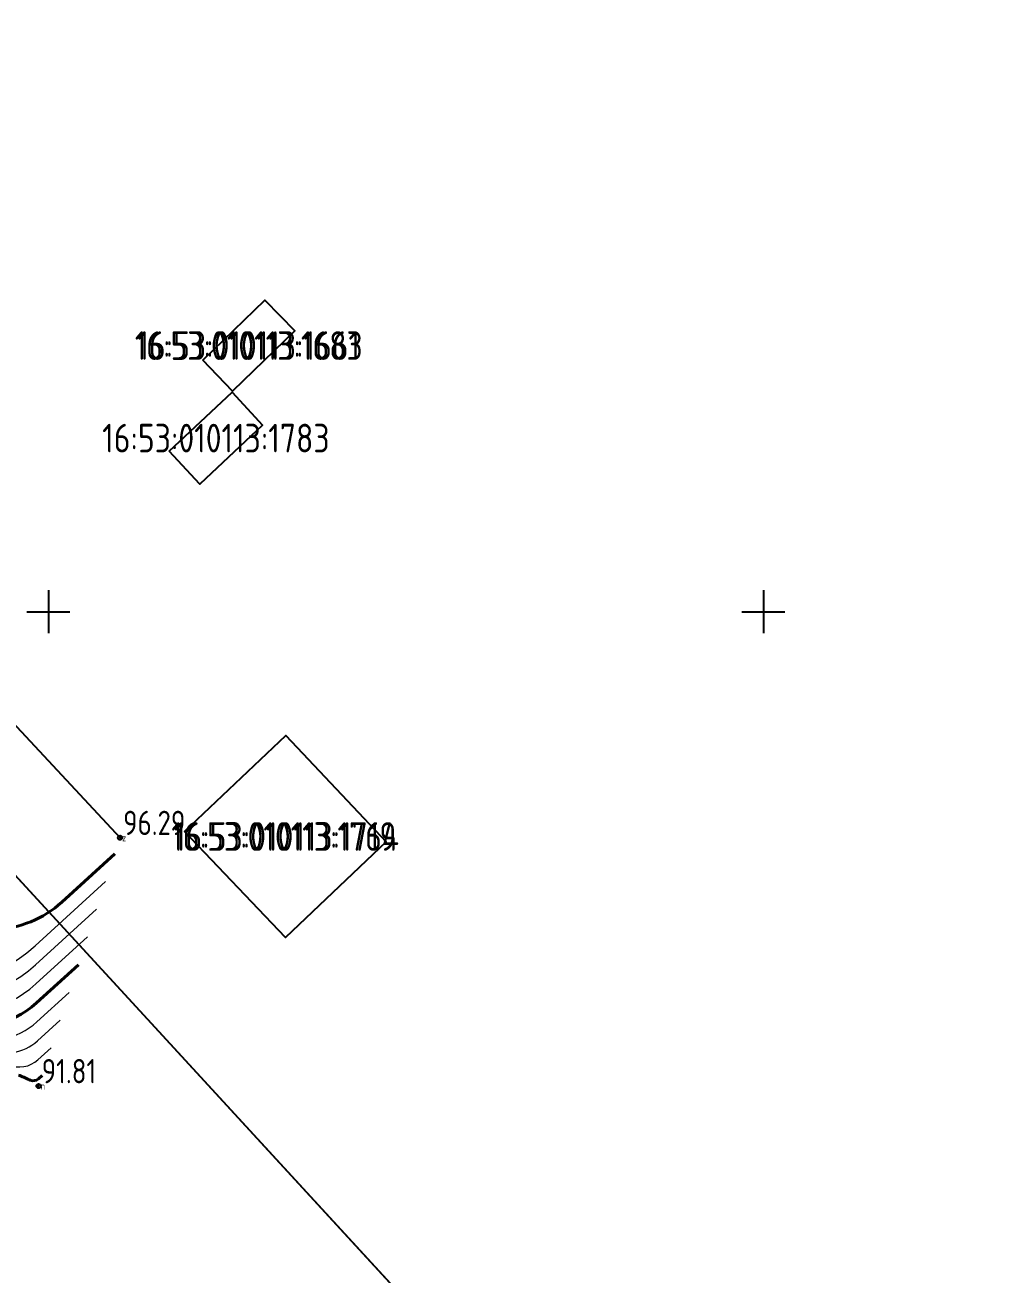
# Model space of a CAD drawing. Header units: metres. Extents: x 2284092 to 2335310, y 454860 to 483236.
# Drawn here: x 2285198.4 to 2285266.9, y 455653.7 to 455741 of the extents above; entities that cross this region are included whole.
import ezdxf
from ezdxf.enums import TextEntityAlignment as Align

# ---------------------------------------------------------------- set-up
doc = ezdxf.new("R2010")
doc.units = ezdxf.units.M
doc.header["$PDMODE"] = 32
doc.header["$PDSIZE"] = 0.3
doc.linetypes.add('ЛИНИЯ_1.5-1.5', pattern=[3, 1.5, -1.5])
for name, color, linetype in [('0 @ 0.5', 7, 'Continuous'), ('b', 7, 'Continuous'), ('D', 1, 'Continuous'), ('Eg.14_Ограждения', 7, 'Continuous'), ('INHABITED', 14, 'Continuous'), ('LABELS', 254, 'Continuous'), ('MUNICIPAL', 14, 'Continuous'), ('P', 94, 'Continuous'), ('T', 7, 'Continuous'), ('КОД', 7, 'Continuous')]:
    doc.layers.add(name, color=color, linetype=linetype)
doc.styles.get("Standard").update_dxf_attribs({"font": 'eskdu.shx'})

# ---------------------------------------------------------------- blocks, each defined once
blk = doc.blocks.new('Крест сетки')
at = {"color": 72, "linetype": 'Continuous'}
for p, q in [((0, 3), (0, -3)), ((-3, 0), (3, 0))]:
    blk.add_line(p, q, dxfattribs=at)

msp = doc.modelspace()

# ---------------------------------------------------------------- linework, layer by layer
at = {"linetype": 'Continuous', "elevation": 97.163}
msp.add_lwpolyline([(2285154.352, 455738.593), (2285205.012, 455684.194)], dxfattribs=at)
at = {"layer": 'b', "linetype": 'Continuous'}
msp.add_lwpolyline([(2284400.46, 455452.39), (2284362.59, 455424.7), (2284292.45, 455322.69), (2284378.23, 455332.83), (2284465.8, 455326.3), (2284589.4, 455364.3), (2284647.1, 455343.8), (2284731.2, 455423), (2284803.4, 455418.7), (2284841.5, 455421.2), (2285132.4, 455641.7), (2285249.4, 455625.3), (2285143.47, 455740.54), (2285079.3, 455808.6), (2285088.13, 455821.89), (2285062.82, 455841.71), (2284892, 456015.6)], close=True, dxfattribs=at)
at = {"layer": 'D', "linetype": 'Continuous'}
for points in [[(2285210.79, 455717.6), (2285215.13, 455721.8), (2285217.23, 455719.64), (2285212.88, 455715.43)], [(2285209.51, 455684.63), (2285216.6, 455691.35), (2285223.61, 455683.92), (2285216.59, 455677.21)], [(2285209.51, 455684.63), (2285216.6, 455691.35), (2285223.61, 455683.92), (2285216.59, 455677.21)]]:
    msp.add_lwpolyline(points, close=True, dxfattribs=at)
at = {"layer": 'Eg.14_Ограждения', "color": 42, "linetype": 'Continuous', "lineweight": 15, "ltscale": 0.5, "flags": 128}
for points, elevation in [([(2285121.01, 455530.83, 0), (2285131.177, 455533.899)], 93), ([(2285137.693, 455396.955, 0), (2285133.533, 455400.655)], 93), ([(2285183.339, 455357.591, 0), (2285178.641, 455362.168)], 93), ([(2285161.369, 455354.793, 0), (2285167.017, 455348.345)], 92.5), ([(2285181.368, 455628.722, 0), (2285184.815, 455627.518)], 89.5), ([(2285195.219, 455585.45, 0), (2285195.117, 455589.562)], 96.5), ([(2285199, 455603.61, -0.000001), (2285200.803, 455606.98)], 96.5), ([(2285200.407, 455593.048, -0.000001), (2285200.38, 455594.13)], 97), ([(2285188.02, 455674.84, 0.297643), (2285199.067, 455676.627), (2285204.006, 455681.128)], 95.5), ([(2285189.55, 455673.755, 0.297643), (2285199.101, 455675.3), (2285203.371, 455679.191)], 95), ([(2285191.081, 455672.67, 0.297643), (2285199.134, 455673.972), (2285202.736, 455677.254)], 94.5), ([(2285194.142, 455670.499, 0.297643), (2285199.202, 455671.318), (2285201.465, 455673.38)], 93.5), ([(2285195.672, 455669.414, 0.297643), (2285199.236, 455669.991), (2285200.829, 455671.443)], 93), ([(2285197.203, 455668.329, 0.297644), (2285199.27, 455668.663), (2285200.194, 455669.505)], 92.5)]:
    msp.add_lwpolyline(points, format="xyb", dxfattribs=dict(at, elevation=elevation))
at = {"layer": 'Eg.14_Ограждения', "color": 42, "linetype": 'Continuous', "lineweight": 40, "ltscale": 0.5, "flags": 128}
for points, elevation in [([(2285149.03, 455344.013, 0), (2285143.481, 455347.362)], 92), ([(2285173.894, 455628.538, 0), (2285177.798, 455627.174)], 90), ([(2285196.268, 455677.783, 0.177333), (2285200.94, 455679.692), (2285204.642, 455683.065)], 96), ([(2285192.611, 455671.584, 0.297643), (2285199.168, 455672.645), (2285202.1, 455675.317)], 94), ([(2285197.905, 455667.598, -0.007807), (2285198.669, 455667.272), (2285198.733, 455667.244, 0.297645), (2285199.303, 455667.336), (2285199.558, 455667.568)], 92)]:
    msp.add_lwpolyline(points, format="xyb", dxfattribs=dict(at, elevation=elevation))
at = {"layer": 'INHABITED', "linetype": 'Continuous'}
for points in [[(2284610.4, 456182.68), (2284703.32, 456099.56), (2284741.28, 456142.96), (2284748.25, 456145.5), (2284755.42, 456141.97), (2284829.1, 456092.32), (2284885.44, 456034.41), (2284885.84, 456028.69), (2284885.1, 456022.7), (2284892, 456015.6), (2285062.82, 455841.71), (2285088.13, 455821.89), (2285079.3, 455808.6), (2285143.47, 455740.54), (2285249.4, 455625.3), (2285132.4, 455641.7), (2284841.5, 455421.2), (2284803.4, 455418.7), (2284731.2, 455423), (2284647.1, 455343.8), (2284589.4, 455364.3)], [(2284610.4, 456182.68), (2284703.32, 456099.56), (2284741.28, 456142.96), (2284748.25, 456145.5), (2284755.42, 456141.97), (2284829.1, 456092.32), (2284885.44, 456034.41), (2284885.84, 456028.69), (2284885.1, 456022.7), (2284892, 456015.6), (2285062.82, 455841.71), (2285088.13, 455821.89), (2285079.3, 455808.6), (2285143.47, 455740.54), (2285249.4, 455625.3), (2285132.4, 455641.7), (2284841.5, 455421.2), (2284803.4, 455418.7), (2284731.2, 455423), (2284647.1, 455343.8), (2284589.4, 455364.3)], [(2284905.851, 456001.5), (2285062.82, 455841.71), (2285088.13, 455821.89), (2285079.3, 455808.6), (2285143.47, 455740.54), (2285249.4, 455625.3), (2285132.4, 455641.7), (2284841.5, 455421.2), (2284803.4, 455418.7), (2284731.2, 455423), (2284647.1, 455343.8), (2284589.4, 455364.3)]]:
    msp.add_lwpolyline(points, dxfattribs=at)
at = {"layer": 'MUNICIPAL', "linetype": 'Continuous'}
for points in [[(2284610.4, 456182.68), (2284703.32, 456099.56), (2284741.28, 456142.96), (2284748.25, 456145.5), (2284755.42, 456141.97), (2284829.1, 456092.32), (2284885.44, 456034.41), (2284885.84, 456028.69), (2284885.1, 456022.7), (2284892, 456015.6), (2285062.82, 455841.71), (2285088.13, 455821.89), (2285079.3, 455808.6), (2285143.47, 455740.54), (2285249.4, 455625.3), (2285132.4, 455641.7), (2284841.5, 455421.2), (2284803.4, 455418.7), (2284731.2, 455423), (2284647.1, 455343.8), (2284589.4, 455364.3)], [(2284589.4, 455364.3), (2284647.1, 455343.8), (2284731.2, 455423), (2284803.4, 455418.7), (2284841.5, 455421.2), (2285132.4, 455641.7), (2285249.4, 455625.3), (2285143.47, 455740.54), (2285079.3, 455808.6), (2285088.13, 455821.89), (2285062.82, 455841.71), (2284892, 456015.6), (2284885.1, 456022.7), (2284885.84, 456028.69), (2284885.44, 456034.41), (2284829.1, 456092.32), (2284755.42, 456141.97), (2284748.25, 456145.5), (2284741.28, 456142.96), (2284703.32, 456099.56), (2284610.4, 456182.68)], [(2284610.4, 456182.68), (2284703.32, 456099.56), (2284741.28, 456142.96), (2284748.25, 456145.5), (2284755.42, 456141.97), (2284829.1, 456092.32), (2284885.44, 456034.41), (2284885.84, 456028.69), (2284885.1, 456022.7), (2284892, 456015.6), (2285062.82, 455841.71), (2285088.13, 455821.89), (2285079.3, 455808.6), (2285143.47, 455740.54), (2285249.4, 455625.3), (2285132.4, 455641.7), (2284841.5, 455421.2), (2284803.4, 455418.7), (2284731.2, 455423), (2284647.1, 455343.8), (2284589.4, 455364.3)], [(2284589.4, 455364.3), (2284647.1, 455343.8), (2284731.2, 455423), (2284803.4, 455418.7), (2284841.5, 455421.2), (2285132.4, 455641.7), (2285249.4, 455625.3), (2285143.47, 455740.54), (2285079.3, 455808.6), (2285088.13, 455821.89), (2285062.82, 455841.71), (2284892, 456015.6), (2284885.1, 456022.7), (2284885.84, 456028.69), (2284885.44, 456034.41), (2284829.1, 456092.32), (2284755.42, 456141.97), (2284748.25, 456145.5), (2284741.28, 456142.96), (2284703.32, 456099.56), (2284610.4, 456182.68)]]:
    msp.add_lwpolyline(points, dxfattribs=at)
at = {"layer": 'P', "linetype": 'Continuous'}
for points in [[(2285210.79, 455717.6), (2285215.13, 455721.8), (2285217.23, 455719.64), (2285212.88, 455715.43)], [(2285210.79, 455717.6), (2285215.13, 455721.8), (2285217.23, 455719.64), (2285212.88, 455715.43)], [(2285208.45, 455711.23), (2285212.86, 455715.36), (2285214.98, 455713.06), (2285210.58, 455708.93)], [(2285209.51, 455684.63), (2285216.6, 455691.35), (2285223.61, 455683.92), (2285216.59, 455677.21)]]:
    msp.add_lwpolyline(points, close=True, dxfattribs=at)
at = {"layer": 'P'}
for p in [(2285205.012, 455684.194, 96.291), (2285199.316, 455666.83, 91.81)]:
    msp.add_point(p, dxfattribs=at)

# ---------------------------------------------------------------- block references
at = {"layer": '0 @ 0.5', "linetype": 'ЛИНИЯ_1.5-1.5', "xscale": 0.5, "yscale": 0.5, "zscale": 0.5}
for p in [(2285200, 455700), (2285250, 455700)]:
    msp.add_blockref('Крест сетки', p, dxfattribs=at)

# ---------------------------------------------------------------- texts
at = {"layer": 'LABELS', "color": 0}
for s, p in [('16:53:010113:1683', (2285214.01, 455718.615)), ('16:53:010113:1661', (2285214.01, 455718.615)), ('16:53:010113:1783', (2285211.715, 455712.145)), ('16:53:010113:1764', (2285216.56, 455684.28)), ('16:53:010113:1764', (2285216.56, 455684.28)), ('16:53:010113:1719', (2285216.56, 455684.28))]:
    msp.add_text(s, height=2, dxfattribs=at).set_placement(p, align=Align.MIDDLE_CENTER)
at = {"layer": 'T'}
for s, p in [('96.29', (2285205.229, 455684.384, 96.291)), ('91.81', (2285199.533, 455667.02, 91.81))]:
    msp.add_text(s, height=1.7, dxfattribs=at).set_placement(p)
at = {"layer": 'КОД'}
for s, p in [('z', (2285205.162, 455683.944, 96.291)), ('z', (2285205.162, 455683.944, 96.291)), ('n', (2285199.466, 455666.58, 91.81)), ('n', (2285199.466, 455666.58, 91.81))]:
    msp.add_text(s, height=0.5, dxfattribs=at).set_placement(p)

doc.saveas('drawing.dxf')
